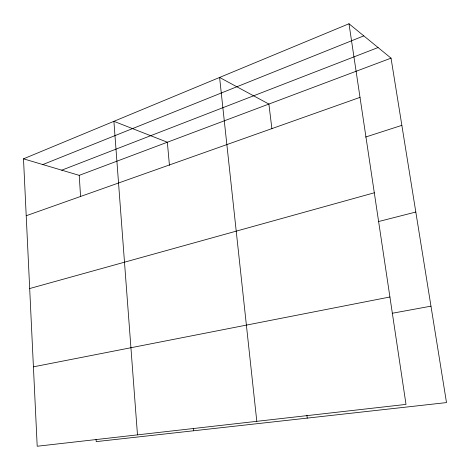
<?xml version="1.0" encoding="UTF-8"?>
<svg xmlns="http://www.w3.org/2000/svg" width="470" height="470" viewBox="0 0 470 470"><rect width="100%" height="100%" fill="white"/><g stroke="black" fill="none" stroke-linecap="round" stroke-linejoin="round"><path stroke-width="0.7" d="M348.987 23.758L406.004 404.4L37.2 446.241L23.5 158.837L348.987 23.758L391.034 58.145L446.5 402.59L96.209 441.624L96.068 439.427M42.823 164.565L363.798 35.873M61.746 170.175L378.068 47.541M23.5 158.837L79.219 175.357L391.034 58.145M26.214 215.742L360.014 97.366M365.619 137.04L401.856 125.349M29.681 288.539L374.308 192.782M378.25 221.617L415.815 212.035M33.417 366.841L389.918 296.993M392.162 313.279L430.972 306.164M271.901 128.757L268.887 104.058L219.596 77.456L256.802 421.332M306.887 415.198L307.245 418.106M169.441 165.358L167.349 142.228L113.899 121.319L137.481 434.868M193.299 428.611L193.493 430.784M79.219 175.357L80.564 196.401"/></g></svg>
